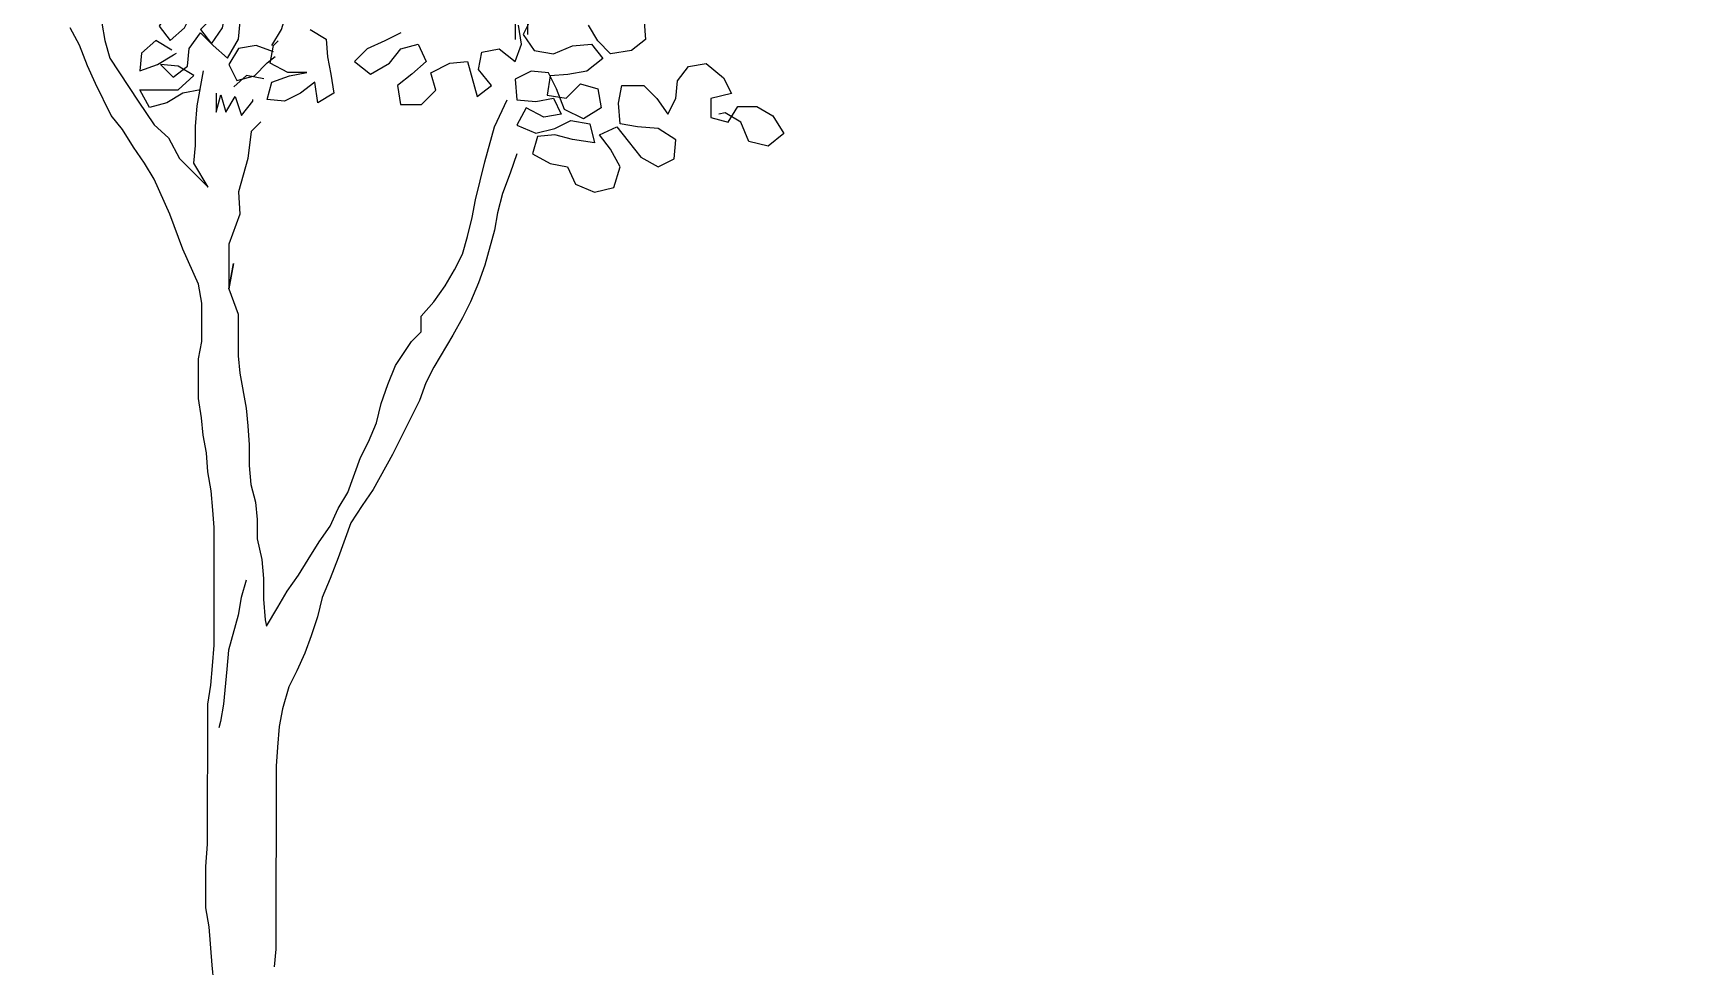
# Model space of a CAD drawing. Header units: inches. Extents: x 350994 to 353538, y 1581369 to 1583842.
# Drawn here: x 351613.742 to 351615.428, y 1583528.893 to 1583529.848 of the extents above; entities that cross this region are included whole.
import ezdxf

# ---------------------------------------------------------------- set-up
doc = ezdxf.new("R2010")
doc.units = ezdxf.units.IN
doc.header["$MEASUREMENT"] = 0
doc.linetypes.add('1', pattern=[0])
doc.layers.add('FOREST', color=96, linetype='Continuous')
doc.layers.add('TREE', color=81, linetype='1')

# ---------------------------------------------------------------- blocks, each defined once
blk = doc.blocks.new('TREE_4')
at = {"color": 94}
for points in [[(-201.5, 4566.6), (-195.7, 4534.8), (-187.1, 4503), (-135.1, 4424.9), (-135.1, 4424.9), (-106.2, 4381.5), (-80.2, 4358.3), (-60, 4320.7), (-8, 4268.6), (-34, 4312), (-31.1, 4343.8), (-31.1, 4378.5), (-28.1, 4416.1), (-16.5, 4479.7)], [(573.4, 4545.7), (573.4, 4615.1), (570.6, 4646.9), (564.8, 4681.6), (559.1, 4713.4), (559.1, 4782.8), (567.8, 4817.4), (596.8, 4875.2), (614.2, 4904.1), (646, 4947.5), (640.3, 4973.5), (654.7, 5005.3), (669.2, 5034.2), (689.5, 5063.1), (706.9, 5092), (721.3, 5126.7), (730.1, 5158.5), (744.5, 5193.2), (759, 5222.1), (779.3, 5253.8), (799.6, 5282.7), (814, 5311.6), (828.5, 5343.4)], [(2.2, 2823), (-0.7, 2854.8), (-6.4, 2924.2), (-12.1, 2958.9), (-12.1, 3034), (-9.1, 3074.5), (-8.9, 3329), (-3.1, 3363.6), (-0.2, 3398.3), (2.8, 3435.9), (3, 3649.9), (0.1, 3681.7), (-2.8, 3716.4), (-8.5, 3751.1), (-11.4, 3785.8), (-17.1, 3817.6), (-20, 3849.4), (-25.7, 3884.1), (-25.7, 3956.4), (-19.9, 3988.2), (-19.8, 4057.6), (-25.6, 4092.3), (-54.4, 4155.9), (-77.5, 4219.5), (-106.3, 4283.2), (-123.7, 4312.1), (-143.9, 4341), (-164.1, 4372.9), (-184.3, 4398.9), (-213.2, 4456.8), (-227.6, 4488.6), (-242, 4526.2), (-259.3, 4558)], [(594.3, 5274.3), (597.1, 5239.6), (600, 5207.7), (599.9, 5063.2), (596.9, 5031.4), (573.7, 4904.2), (562.1, 4872.4), (559.2, 4840.6), (547.6, 4808.8), (541.8, 4777), (541.7, 4704.7), (547.5, 4672.9), (550.3, 4641.1), (550.2, 4537)], [(342.1, 4548.8), (313.1, 4534.3), (281.3, 4519.9), (258.2, 4496.8), (287.1, 4473.6), (321.8, 4493.8), (342, 4519.9), (373.8, 4528.5), (388.3, 4496.7), (362.2, 4473.6), (336.2, 4453.4), (341.9, 4418.7), (379.5, 4418.6), (405.6, 4444.6), (396.9, 4476.4), (431.6, 4493.7), (463.4, 4496.6), (480.7, 4433), (506.8, 4453.2), (483.7, 4482.1), (489.5, 4513.9), (521.3, 4519.7), (550.2, 4496.5), (561.8, 4528.3), (556, 4563)], [(784.4, 4568.6), (787.3, 4536.8), (761.3, 4516.6), (723.7, 4510.8), (700.6, 4534), (683.2, 4562.9)], [(579.2, 4574.6), (564.7, 4545.7), (584.9, 4516.7), (619.6, 4510.9), (654.3, 4525.3), (689, 4528.2), (709.2, 4502.2), (680.3, 4479.1), (645.6, 4473.3), (613.8, 4470.5), (608, 4435.8), (642.6, 4429.9), (668.7, 4455.9), (700.5, 4447.2), (706.2, 4412.5), (674.4, 4392.3), (639.7, 4409.7), (625.3, 4447.3), (610.9, 4476.2), (579.1, 4479.2), (550.2, 4464.7), (553, 4427.1), (587.7, 4424.2), (619.5, 4430), (633.9, 4401), (602.1, 4395.3), (570.3, 4412.7), (553, 4380.9), (587.7, 4366.4), (622.4, 4375), (651.3, 4389.5), (686, 4383.6), (694.6, 4348.9), (654.1, 4354.8), (622.3, 4363.5), (590.5, 4360.6), (581.8, 4328.8), (613.6, 4311.4), (645.4, 4305.6), (659.9, 4273.8), (694.5, 4259.3), (729.2, 4268), (740.8, 4305.5), (723.5, 4337.4), (703.3, 4363.4), (735.1, 4377.8), (755.3, 4351.8), (778.4, 4322.8), (810.2, 4305.5), (839.2, 4319.9), (842.1, 4354.6), (810.3, 4374.9), (772.7, 4377.8), (740.9, 4383.6), (738.1, 4421.2), (743.9, 4453), (784.3, 4452.9), (807.4, 4429.8), (827.7, 4400.9), (842.1, 4429.8), (845.1, 4461.6), (865.3, 4487.6), (897.1, 4493.3), (928.9, 4467.3), (943.3, 4438.3), (905.8, 4429.7), (905.7, 4395), (937.5, 4386.3), (954.9, 4415.2), (989.6, 4415.2), (1018.5, 4397.8), (1038.7, 4366), (1009.8, 4342.9), (975.1, 4351.6), (960.6, 4386.3), (931.8, 4403.7), (920.2, 4400.8)], [(-22.3, 4445), (-54.1, 4439.3), (-83.1, 4421.9), (-114.9, 4413.3), (-132.2, 4445.1), (-62.8, 4445), (-33.9, 4471), (-62.8, 4488.4), (-94.6, 4491.3), (-71.5, 4468.2), (-45.4, 4488.4), (-42.5, 4520.2), (-22.2, 4549.1), (0.9, 4525.9), (26.9, 4502.8), (47.1, 4537.5), (50.1, 4569.3)], [(177.3, 4554.7), (206.2, 4537.3), (209, 4505.5), (214.8, 4473.7), (220.5, 4439), (191.6, 4421.7), (185.8, 4459.3), (159.8, 4439.1), (130.9, 4424.6), (99.1, 4427.6), (107.8, 4459.3), (139.6, 4470.9), (171.4, 4476.6), (136.7, 4476.7), (104.9, 4494), (110.7, 4525.8), (119.4, 4534.5)], [(-48.2, 4601.2), (-80, 4589.6), (-97.4, 4560.7), (-77.2, 4534.7), (-51.2, 4557.8), (-36.7, 4586.7), (-28, 4601.1)], [(32.7, 4583.7), (0.9, 4578), (-22.2, 4554.9), (-2, 4528.8), (18.2, 4557.7), (24.1, 4589.5), (29.8, 4604)], [(107.8, 4525.8), (125.2, 4554.7), (131, 4575)], [(-74.3, 4517.3), (-103.2, 4534.7), (-129.3, 4511.6), (-132.2, 4479.8), (-100.4, 4491.3), (-71.4, 4508.7), (-65.6, 4511.6)], [(110.7, 4514.3), (78.9, 4525.9), (47.1, 4520.1), (29.7, 4491.2), (44.2, 4462.3), (76, 4470.9), (99.1, 4494.1), (113.6, 4505.6)], [(93.3, 4465.1), (61.5, 4471), (38.4, 4450.7)], [(6.6, 4439.2), (6.5, 4404.5), (15.2, 4436.3), (23.9, 4404.5), (41.3, 4433.4), (52.8, 4398.7), (73.1, 4424.7), (73.1, 4427.6)], [(98.2, 3470.5), (118.5, 3505.2), (135.8, 3534.1), (156.1, 3563), (173.5, 3591.9), (193.8, 3623.7), (214, 3652.6), (228.5, 3684.4), (245.9, 3713.3), (269.1, 3776.9), (283.6, 3805.8), (298, 3840.4), (306.7, 3875.1), (318.3, 3909.8), (332.8, 3944.5), (361.8, 3987.8), (379.1, 4005.2), (379.2, 4034.1), (402.3, 4060.1), (422.6, 4089), (440, 4117.9), (454.5, 4146.8), (463.2, 4178.6), (471.9, 4213.3), (477.7, 4245.1), (495.1, 4314.4), (512.5, 4378), (535.7, 4427.2)], [(87.5, 4387.1), (70.1, 4369.8), (64.3, 4320.6), (46.9, 4259.9), (49.7, 4219.4), (29.4, 4164.5), (29.4, 4083.6), (38.1, 4129.8), (29.4, 4083.6), (46.7, 4037.3), (46.6, 3962.1), (49.5, 3930.3), (61, 3866.7), (63.8, 3834.9), (66.7, 3800.2), (66.7, 3762.6), (69.5, 3727.9), (78.2, 3696.1), (81, 3664.3), (81, 3629.6), (89.6, 3592), (92.5, 3557.3), (92.5, 3519.7), (95.3, 3482.1), (98.2, 3470.5)], [(552.9, 4328.8), (541.3, 4294.1), (526.8, 4256.6), (518.1, 4221.9), (512.3, 4190.1), (494.9, 4126.5), (483.3, 4094.7), (468.8, 4060), (454.3, 4031.1), (437, 3999.3), (402.2, 3941.5), (387.7, 3912.6), (376.1, 3880.8), (326.9, 3782.6), (292.1, 3719), (271.9, 3690.1), (251.6, 3658.3), (228.4, 3594.7), (213.9, 3557.2), (199.4, 3522.5), (190.7, 3487.8), (179.1, 3453.1), (167.5, 3421.3), (153.1, 3389.5), (138.6, 3360.6), (127, 3320.2), (121.2, 3288.4), (118.2, 3250.8), (115.3, 3216.1), (115, 2883.6), (112.1, 2851.8)], [(60.7, 3554.4), (52, 3522.6), (46.2, 3490.8), (28.8, 3427.2), (25.8, 3392.5), (20, 3328.9), (14.2, 3297.1), (11.3, 3285.6)]]:
    blk.add_lwpolyline(points, dxfattribs=at)

msp = doc.modelspace()

# ---------------------------------------------------------------- hatches: boundary and pattern name
at = {"layer": 'FOREST', "lineweight": 5}
h = msp.add_hatch(dxfattribs=at)
h.set_pattern_fill('ANSI31', color=96, scale=50, style=0)
h.paths.add_polyline_path([(351604.9274, 1583347.98), (351663.0036, 1583522.9504), (351611.8779, 1583545.3594), (351490.2916, 1583598.0852), (351436.5696, 1583404.4646), (351529.745, 1583373.1705)])
h.paths.add_polyline_path([(351517.5086, 1583480.1397), (351575.3657, 1583480.1397), (351575.3657, 1583465.1397), (351517.5086, 1583465.1397)], flags=24)

# ---------------------------------------------------------------- block references
at = {"layer": 'TREE', "lineweight": 5, "xscale": 0.0005632341344607994, "yscale": 0.0005632341490127146, "zscale": 0.0005632341444477617}
msp.add_blockref('TREE_4', (351613.9264, 1583527.286), dxfattribs=at)

doc.saveas('drawing.dxf')
